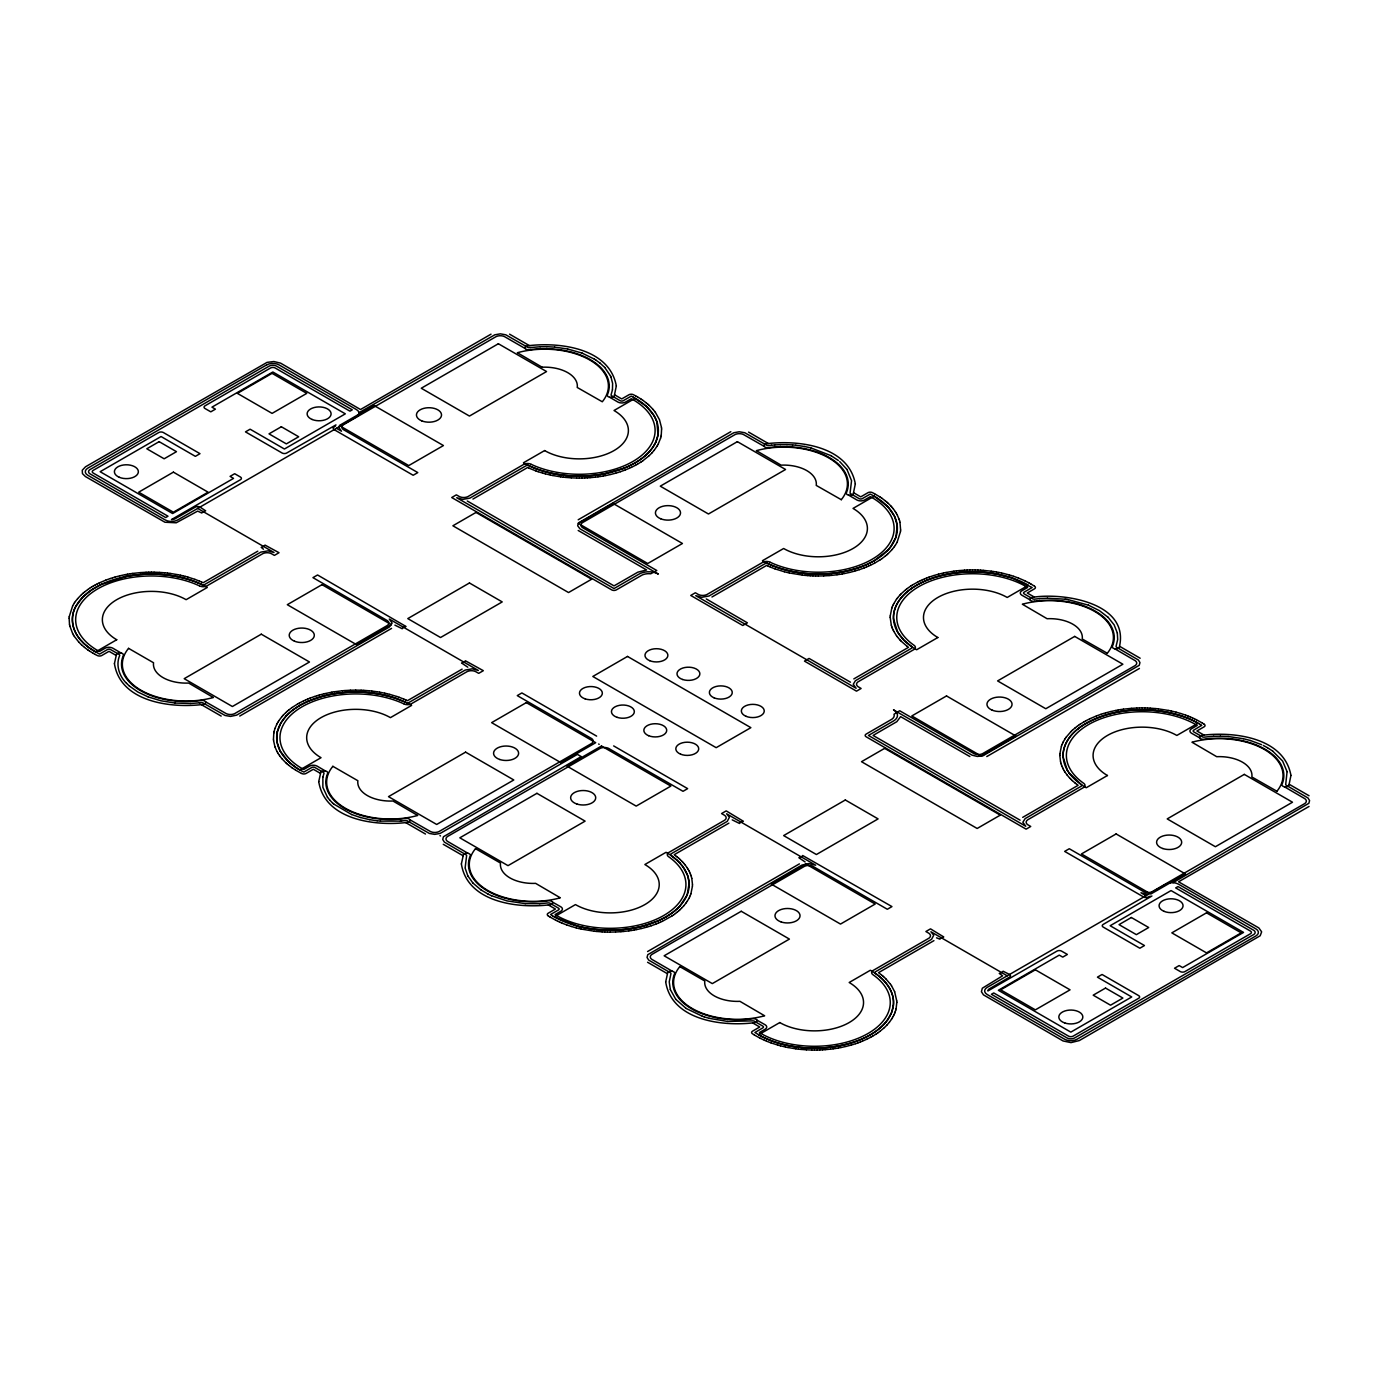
<?xml version="1.0" encoding="UTF-8"?>
<svg xmlns="http://www.w3.org/2000/svg" width="1382" height="1382" viewBox="0 0 1382 1382"><rect width="100%" height="100%" fill="white"/><g stroke="black" fill="none" stroke-linecap="round" stroke-linejoin="round"><path stroke-width="1.5" d="M69.135 618.203L69.497 624.336M692.434 886.069L692.486 884.601M890.215 617.443L890.25 615.975M900.615 529.98L899.958 522.292M896.797 1002.572L896.106 1008.687M1059.821 755.436L1059.873 753.967M69.152 618.117L69.273 616.648M338.607 427.228L341.492 431.201L336.465 428.299M692.434 886.156L690.914 893.791M890.25 615.888L891.77 608.253M900.477 531.534L900.615 530.049M893.359 1005.491C894.931 992.259 885.81 980.477 875.393 973.446A2.177 1.261 0 0 1 875.514 971.736L931.572 939.328L933.731 935.234L930.915 931.762L1007.219 975.813M1059.873 753.881L1061.393 746.245M69.273 616.562L72.624 605.955M273.809 733.047L273.463 739.18M657.987 435.002L656.865 421.631M661.252 435.14L661.598 429.025M900.477 531.604L897.125 542.21M893.359 1005.526L891.459 1012.885L887.52 1019.985M612.451 389.862L612.623 383.453L610.999 377.096M612.451 389.879L611.12 394.647A2.177 1.261 0 0 0 611.708 395.805L620.19 400.711A2.177 1.261 0 0 0 623.265 400.711L631.228 396.116L633.353 397.221M273.826 732.978L274.102 731.51M277.35 731.717L277.056 742.134L280.08 750.91M657.987 435.019L655.69 442.326M660.942 436.695L661.235 435.226M322.87 777.047L322.87 787.308L327.465 797.241M322.87 777.047L323.941 773.557A2.177 1.261 0 0 0 323.353 772.4L314.871 767.494A2.177 1.261 0 0 0 311.796 767.494L303.833 772.089L299.842 769.947A79.05 45.641 0 0 1 299.842 705.39L307.599 701.469M335.55 425.846L334.15 426.969A3.265 1.883 0 0 0 334.15 429.647L413.166 475.27L417.796 472.592L343.358 429.595A6.53 3.783 0 0 1 341.872 427.193L341.907 426.831A6.53 3.783 0 0 1 343.358 424.792L496.155 336.586A6.53 3.783 0 0 1 504.447 336.586L525.264 348.575M274.12 731.423L274.983 728.435M277.367 731.7L280.874 723.011L286.005 716.17M660.561 438.232L660.924 436.781M895.709 1010.225L896.089 1008.774M660.527 438.319L658.126 444.296M895.864 537.356L897.212 525.488M895.225 1011.762L895.691 1010.311M275.018 728.366L276.936 723.909M690.344 895.311L690.896 893.878M895.864 537.373L890.336 547.289M891.805 608.166L892.34 606.733M894.655 1013.282L895.208 1011.831M1061.428 746.159L1061.963 744.725M394.906 625.13L402.197 628.724A7.083 4.094 0 0 1 406.032 626.495L317.566 574.981L312.937 577.641L387.392 620.656A6.53 3.783 0 0 1 387.392 625.441L234.595 713.665A6.53 3.783 0 0 1 226.303 713.665L205.572 701.797M689.704 896.832L690.309 895.398M732.218 819.872L739.508 823.465A7.083 4.094 0 0 1 743.343 821.254L726.206 810.889L721.577 813.566L724.704 815.397A6.53 3.783 0 0 1 724.704 820.182L668.767 852.504A5.442 3.144 0 0 0 668.352 856.529A7.877 4.543 0 0 0 668.75 856.805A75.785 43.758 0 0 1 661.045 916.974A75.785 43.758 0 0 1 556.583 915.506L555.063 914.59L560.937 911.204A5.442 3.144 0 0 0 560.937 906.886L552.524 902.101M850.466 682.19L809.075 658.437L804.462 661.114L856.495 691.155L861.124 688.478L857.997 686.647A6.53 3.783 0 0 1 857.997 681.862L913.917 649.54A5.442 3.144 0 0 0 914.348 645.515A7.877 4.543 0 0 0 913.951 645.239A75.785 43.758 0 0 1 921.639 585.07A75.785 43.758 0 0 1 1026.118 586.555L1027.638 587.454L1021.868 590.77A5.442 3.144 0 0 0 1021.764 595.158L1030.177 599.943M892.375 606.646L892.997 605.23M894.016 1014.785L894.638 1013.352M936.53 937.825L939.898 939.155A7.083 4.094 0 0 1 943.733 936.944L930.518 928.859L925.888 931.52L929.015 933.351A6.53 3.783 0 0 1 929.015 938.153L873.096 970.475A5.442 3.144 0 0 0 872.664 974.483A7.877 4.543 0 0 0 873.061 974.759A75.785 43.758 0 0 1 865.374 1034.945A75.785 43.758 0 0 1 760.895 1033.46L759.374 1032.561L765.248 1029.158A5.442 3.144 0 0 0 765.248 1024.839L756.835 1020.071M1020.089 820.165L873.078 735.449L896.832 721.68L900.615 716.636L969.853 756.559M1061.998 744.639L1062.62 743.222M75.768 606.473C69.273 617.737 72.745 632.334 81.693 641.213M655.673 442.361L654.187 445.194M688.962 898.317L689.653 896.901M893.031 605.143L893.739 603.727M893.273 1016.288L893.981 1014.872M1062.654 743.136L1063.345 741.719M72.659 605.869L74.352 603.001M75.785 606.456L82.955 596.903L91.972 589.63M276.987 723.84L277.765 722.441M657.296 445.764L658.074 444.365M688.927 898.404L687.234 901.271M897.091 542.297L895.398 545.164M893.774 603.658L896.452 599.339M892.444 1017.757L893.238 1016.357M1063.397 741.633L1065.073 738.765M335.964 424.879L286.73 453.002A3.265 1.883 0 0 1 282.101 453.002L245.478 431.875L250.107 429.197L284.416 449.012L345.327 413.84L272.859 372L211.947 407.154L215.419 409.158L210.79 411.836L205.002 408.502A3.265 1.883 0 0 1 205.002 405.824L270.544 367.992A3.265 1.883 0 0 1 275.173 367.992L349.957 411.162L352.272 409.832L276.314 366.005A5.442 3.144 0 0 0 269.404 366.005L89.778 469.707A5.442 3.144 0 0 0 89.778 473.698L165.685 517.559L167.999 516.212L93.216 473.041A3.265 1.883 0 0 1 93.216 470.364L158.74 432.531A3.265 1.883 0 0 1 163.37 432.531L199.993 453.676L195.363 456.354L161.055 436.539L100.143 471.711L172.629 513.551L233.541 478.379L230.068 476.375L234.681 473.715L240.468 477.049A3.265 1.883 0 0 1 240.468 479.709L171.472 519.58A5.442 3.144 0 0 0 174.927 518.872L195.363 507.09A3.265 1.883 0 0 1 199.993 507.09L205.642 510.804A7.083 4.094 0 0 0 201.807 513.016L197.678 511.098L176.205 522.793L164.942 522.241L85.39 476.531L82.454 473.629L82.246 470.26L85.494 466.805L267.054 362.378L273.861 361.531L280.581 363.138L360.512 409.521L491.025 334.168M277.799 722.354L278.663 720.972M654.17 445.211C647.294 456.578 635.34 463.73 623.265 468.481M657.245 445.85L654.342 450.1M891.545 1019.225L892.409 1017.843M74.403 602.932L75.336 601.567M278.715 720.886L281.876 716.688M894.413 546.616L895.346 545.234M686.249 902.705L687.182 901.34M1065.125 738.696L1066.075 737.332M891.494 1019.311L889.49 1022.093M75.388 601.481L77.565 598.734M894.361 546.685L892.202 549.449M896.503 599.252L897.523 597.905M686.198 902.792L684.021 905.556M1066.127 737.245L1070.825 731.752M887.503 1020.002C876.24 1034.945 857.669 1042.08 839.91 1045.742M654.273 450.187L651.958 452.899M440.495 835.937L439.96 835.626M598.648 744.017L599.183 744.311M890.336 547.307L888.056 549.967M897.574 597.836L899.889 595.124M889.438 1022.179L887.106 1024.891M77.617 598.648L81.469 594.64M281.928 716.619L283.103 715.306M892.133 549.518L888.281 553.526M679.892 906.074L687.148 894.931L689.169 883.081M683.969 905.625L681.499 908.285M283.172 715.237L285.798 712.611M286.022 716.152L288.596 713.578M651.889 452.968L649.264 455.594M888.039 549.984L874.236 560.729A79.05 45.641 0 0 1 762.432 560.729L783.646 548.499A49.061 28.331 0 0 0 853.022 548.499A49.061 28.331 0 0 0 853.022 508.421L874.236 496.19L888.039 506.935M899.958 595.037L901.202 593.759M679.875 906.091L677.301 908.648M887.037 1024.96L884.428 1027.586M901.271 593.69L905.573 589.838M680.099 909.632L681.412 908.371M1070.895 731.683L1072.207 730.422M81.555 594.571L82.937 593.344M285.867 712.542L287.249 711.298M288.613 713.561L293.001 709.899M649.195 455.663L643.01 460.655M886.812 554.838L888.194 553.595M677.284 908.665L674.433 911.135M678.648 910.928L680.03 909.702M1072.277 730.335L1075.196 727.83M884.342 1027.655L879.833 1031.421M83.006 593.275L84.457 592.066M287.335 711.229L288.786 710.02M885.292 556.117L886.743 554.89M677.111 912.206L678.579 910.997M1077.891 728.901C1069.392 735.587 1062.447 745.744 1063.138 756.956M84.544 591.997L87.74 589.596M288.855 709.951L292.051 707.549M885.206 556.169L882.01 558.587M905.659 589.769L907.179 588.594M674.416 911.153L671.289 913.502M675.522 913.467L677.042 912.275M1075.282 727.761L1076.803 726.569M1077.908 728.884L1081.035 726.535M293.036 709.882L299.825 705.407M907.266 588.525L910.6 586.175M911.412 588.542C901.496 595.348 892.772 606.318 893.515 618.963M673.846 914.677L675.435 913.537M1076.889 726.517L1078.478 725.36M878.157 1032.648L879.747 1031.49M87.826 589.527L89.484 588.404M641.265 461.83L642.906 460.707M292.138 707.48L297.476 704.094M880.265 559.762L881.923 558.639M911.429 588.525L913.087 587.402M671.255 913.519L666.072 916.836A79.05 45.641 0 0 1 554.268 916.836L552.472 915.765M672.101 915.869L673.76 914.746M1078.565 725.291L1080.206 724.168M1081.052 726.517C1112.458 706.444 1153.884 705.252 1188.174 718.364M876.413 1033.822L878.071 1032.699M89.571 588.335L91.281 587.246M92.007 589.613L101.266 584.431M641.162 461.899L637.586 464.11M880.179 559.831L874.651 563.113M910.686 586.123L912.396 585.018M913.105 587.385L918.477 584.189M672.015 915.938L662.444 921.276M1080.309 724.116L1083.885 721.905M1022.697 817.367L1078.098 785.322L1076.889 784.44M933.938 940.641L878.52 972.669L881.353 974.811M876.326 1033.891L872.733 1036.103M91.385 587.195L93.164 586.141M912.5 584.966L918.201 581.787M257.795 551.176L203.137 582.738L201.599 582.029M472.938 499.075L527.613 467.513L529.151 468.204M578.194 519.77L730.836 431.668M239.725 716.066L391.572 628.395M462.106 669.13L407.448 700.691L405.911 699.983M299.842 769.947L321.039 757.699A49.061 28.331 0 0 1 321.039 717.638A49.061 28.331 0 0 1 390.432 717.638L411.629 705.39A79.05 45.641 0 0 0 299.842 705.39M711.955 597.007L766.63 565.428L768.167 566.136M853.817 678.908L908.492 647.346L907.266 646.448M728.884 823.154L674.209 854.715L675.435 855.596M647.571 951.542L799.418 863.871M1139.424 668.456L986.783 756.559M1309.048 806.449L1178.552 881.802L1258.864 927.944L1261.645 931.831L1260.194 935.752L1079.307 1040.577L1070.998 1042.615L1063.103 1040.974L983.466 994.867L981.427 991.723L982.326 988.216L1002.606 975.813L999.272 973.429A7.083 4.094 0 0 0 1003.107 971.218L1009.534 974.483A3.265 1.883 0 0 1 1009.534 977.143L989.132 988.959A5.442 3.144 0 0 0 987.905 990.946L1056.954 951.11A3.265 1.883 0 0 1 1061.583 951.11L1067.37 954.444L1062.741 957.121L1059.268 955.117L998.357 990.289L1070.825 1032.129L1131.737 996.958L1097.429 977.143L1102.059 974.483L1138.682 995.627A3.265 1.883 0 0 1 1138.682 998.288L1073.14 1036.137A3.265 1.883 0 0 1 1068.528 1036.137L993.727 992.95L991.412 994.28L1067.37 1038.124A5.442 3.144 0 0 0 1074.28 1038.124L1253.923 934.405A5.442 3.144 0 0 0 1253.923 930.414L1178 886.57L1175.685 887.9L1250.468 931.088A3.265 1.883 0 0 1 1250.468 933.748L1184.944 971.581A3.265 1.883 0 0 1 1180.314 971.581L1174.527 968.246L1179.157 965.569L1182.629 967.573L1243.541 932.418L1171.055 890.578L1110.161 925.733L1144.469 945.547L1139.839 948.225L1103.216 927.08A3.265 1.883 0 0 1 1103.216 924.403L1151.932 895.985M93.268 586.072L95.099 585.052M635.651 465.198L637.482 464.162M297.579 704.043L299.41 703.006M874.219 560.747L866.462 564.668M666.055 916.836L658.298 920.758M1083.989 721.836L1085.82 720.817M870.798 1037.191L872.629 1036.154M95.203 585.001L97.086 583.999M635.547 465.25L631.609 467.237M299.514 702.954L303.453 700.95M874.547 563.182L870.608 565.169M918.512 584.171L922.364 582.219M1085.924 720.765L1089.862 718.761M870.695 1037.243L866.756 1039.229M97.189 583.947L99.141 582.997M918.304 581.718L920.257 580.768M99.245 582.945L105.619 580.215M101.283 584.431L125.987 576.501M629.501 468.204L631.488 467.289M303.574 700.899L305.56 699.983M868.501 566.136L870.505 565.221M920.36 580.716L922.364 579.801M922.399 582.202L926.476 580.388M1089.983 718.709L1096.358 715.98M660.337 922.243L662.323 921.328M866.652 1039.281L862.489 1041.13M629.38 468.256L625.113 470.018M305.681 699.931L307.72 699.067M307.633 701.451L320.762 696.735M866.445 564.668C836.818 577.071 802.182 577.261 772.296 565.566M866.341 567.069L868.397 566.188M922.468 579.749L924.523 578.885M658.264 920.775L645.135 925.491M658.178 923.176L660.216 922.295M307.84 699.016L309.948 698.169M864.13 567.95L866.22 567.121M924.644 578.833L926.735 577.987M926.493 580.388L930.777 578.73M655.949 924.057L658.057 923.228M860.278 1042.011L862.368 1041.182M105.74 580.164L110.197 578.574M623.23 468.481L604.746 473.75M624.992 470.07L620.553 471.677M310.052 698.135L314.509 696.528M864.009 568.002L859.552 569.591M926.856 577.952L928.998 577.14M1096.479 715.928L1100.936 714.339M655.845 924.109L651.388 925.698M858.015 1042.857L860.157 1042.063M929.119 577.106L933.662 575.586M930.794 578.73L932.988 577.97M855.7 1043.669L857.894 1042.909M110.318 578.522L112.547 577.814M618.186 472.419L620.414 471.711M314.63 696.493L316.858 695.768M857.203 570.351L859.431 569.643M933.023 577.952C953.856 571.181 976.435 570.161 997.925 574.273M1101.057 714.287L1103.285 713.578M649.039 926.458L651.268 925.75M853.35 1044.412L855.579 1043.704M112.685 577.78L114.948 577.106M615.802 473.145L618.065 472.471M316.996 695.733L319.259 695.06M854.802 571.06L857.082 570.386M933.783 575.551L938.499 574.204M1103.406 713.544L1105.669 712.87M646.638 927.167L648.901 926.493M850.949 1045.138L853.212 1044.464M115.069 577.071L119.854 575.81M615.664 473.18L610.896 474.423M319.397 695.025L324.165 693.781M320.779 696.735L327.88 694.956M854.681 571.112L849.895 572.355M1105.807 712.836L1110.575 711.575M645.118 925.508C623.956 931.382 601.291 931.727 579.922 926.735M646.517 927.201L641.732 928.462M850.828 1045.172L846.043 1046.416M938.62 574.169L943.474 573.012M119.992 575.793L124.898 574.722M610.758 474.458L605.852 475.529M849.775 572.39L844.868 573.444M324.304 693.747L331.766 692.209M1110.713 711.557L1115.62 710.486M641.593 928.497L636.687 929.55M845.922 1046.45L840.999 1047.521M327.914 694.956C346.986 690.879 366.973 691.035 385.975 695.509M943.595 572.994L945.996 572.493M604.711 473.75C582.478 477.982 559.019 476.807 537.598 469.293M603.295 475.995L605.713 475.546M125.019 574.687L127.455 574.238M126.021 576.484C148.271 572.252 171.714 573.461 193.152 580.941M842.294 573.927L844.73 573.478M946.134 572.459L953.77 571.215M1115.758 710.452L1118.193 710.003M634.131 930.034L636.549 929.585M839.876 1045.742C817.626 1049.975 794.184 1048.8 772.745 1041.285M838.442 1047.988L840.878 1047.539M600.704 476.427L603.157 476.03M127.593 574.221L130.046 573.806M839.703 574.359L842.156 573.945M331.905 692.175L334.358 691.777M1118.314 709.985L1120.767 709.571M631.539 930.466L633.993 930.051M835.851 1048.42L838.304 1048.022M598.078 476.807L600.565 476.445M467.271 500.992L614.023 585.882L637.862 572.165L646.603 569.971L578.194 530.481M263.478 549.241L261.181 547.307A7.083 4.094 0 0 0 265.016 545.095L279.026 552.714L274.396 555.391L271.218 553.577A6.53 3.783 0 0 0 262.925 553.577L206.937 585.864A5.442 3.144 0 0 1 199.803 586.037M130.184 573.789L132.655 573.426M837.095 574.739L839.565 574.376M706.271 598.924L747.403 622.833L742.773 625.493L690.741 595.452L695.353 592.774L698.532 594.588A6.53 3.783 0 0 0 706.824 594.588L762.812 562.301A5.442 3.144 0 0 1 769.947 562.128M467.79 667.195L461.571 662.997A7.083 4.094 0 0 0 465.406 660.786L483.337 670.685L478.708 673.345L475.529 671.548A6.53 3.783 0 0 0 467.237 671.548L411.37 703.766A5.442 3.144 0 0 1 404.114 704.008M334.496 691.76L342.252 690.793M1120.906 709.553L1123.393 709.208M805.101 861.953L798.882 857.738A7.083 4.094 0 0 0 802.717 855.527L891.96 906.592L887.33 909.27L812.841 866.289A6.53 3.783 0 0 0 804.549 866.289L651.751 954.496A6.53 3.783 0 0 0 651.751 959.298L672.308 971.252M628.931 930.846L631.401 930.483M833.242 1048.8L835.713 1048.437M530.239 347.556L529.686 347.625A2.177 1.261 0 0 1 527.665 347.297L505.795 334.807L500.353 333.839L494.808 334.807L359.026 412.682M200.511 702.678L201.046 702.609A2.177 1.261 0 0 1 203.068 702.954L225.041 715.461L230.5 716.412L236.633 715.133L389.292 627.048L392.142 623.075L389.292 619.05L478.345 670.46L472.298 668.819L465.198 670.063L409.055 702.436A2.177 1.261 0 0 1 406.101 702.505L395.269 698.152M595.452 477.135L597.94 476.825M132.793 573.409L140.601 572.597M836.956 574.757L831.809 575.344M953.908 571.198L956.396 570.887M1123.531 709.173L1131.34 708.361M628.793 930.863L623.645 931.451M830.599 1049.128L833.104 1048.817M530.256 347.556L540.155 346.761M199.423 702.816L200.494 702.678M771.432 445.246L768.703 445.557A2.177 1.261 0 0 1 766.682 445.229L744.794 432.739L739.249 431.771L733.807 432.739L578.384 522.932L577.659 525.713L579.87 528.736L658.35 574.083A13.63 7.877 0 0 0 639.071 574.083L614.023 588.559L456.716 497.727L462.763 499.386L469.863 498.142L525.989 465.769A2.177 1.261 0 0 1 528.943 465.699L535.387 468.481M199.405 702.816L190.578 703.49M595.314 477.153L590.131 477.654M956.534 570.87L959.056 570.593M830.461 1049.145L825.296 1049.646M771.45 445.229L774.732 444.935M401.54 820.994L405.375 820.562A2.177 1.261 0 0 1 407.396 820.908L429.353 833.432L434.708 834.365L440.167 833.432L577.4 754.365L581.252 756.593L443.449 836.749L442.724 839.461L444.365 842.104L465.993 854.75A2.177 1.261 0 0 1 466.58 855.907L465.147 867.741M1039.627 598.596L1034.686 599.132A2.177 1.261 0 0 1 1032.665 598.786L1024.183 593.897A2.177 1.261 0 0 1 1024.183 592.118L1032.147 587.523L1012.073 577.97M400.435 821.098L401.523 821.012M829.148 575.568L831.67 575.361M959.194 570.593L964.394 570.196M342.39 690.775L344.913 690.551M620.984 931.675L623.507 931.468M1150.273 896.227L1148.321 897.022A3.265 1.883 0 0 1 1143.691 897.022L1064.658 851.398L1069.288 848.738L1143.778 891.718A6.53 3.783 0 0 0 1152.087 891.718L1304.867 803.495A6.53 3.783 0 0 0 1304.867 798.71L1284.327 786.738M1039.644 598.596L1047.401 598.199M400.417 821.098L380.447 821.098M774.749 444.935L780.277 444.658M587.471 477.827L589.993 477.654M140.739 572.58L145.974 572.286M829.01 575.586L823.793 575.879M345.068 690.551L350.285 690.24M1131.478 708.344L1136.695 708.05M620.846 931.693L615.612 931.986M822.618 1049.819L825.158 1049.646M539.757 903.69L547.998 902.912A2.177 1.261 0 0 1 550.019 903.258L558.501 908.164A2.177 1.261 0 0 1 558.501 909.943L550.589 914.504L552.455 915.748M1213.672 736.295L1204.309 737.124A2.177 1.261 0 0 1 1202.288 736.779L1193.806 731.89A2.177 1.261 0 0 1 1193.806 730.111L1201.597 725.395M539.74 903.69L525.281 903.621M584.776 477.947L587.315 477.827M964.532 570.179L967.072 570.058M819.941 1049.94L822.48 1049.819M1213.69 736.295L1220.358 736.174M540.189 346.761L546.857 346.692M190.561 703.49L175.03 703.041M582.081 478.034L584.638 477.965M146.112 572.286L148.651 572.217M967.21 570.058L969.767 569.989M823.637 575.879L818.403 575.983M350.423 690.24L355.658 690.136M1136.833 708.05L1139.39 707.981M1148.148 894.448L1140.979 892.789L1146.006 895.691M615.474 931.986L610.239 932.09M817.246 1050.026L819.785 1049.957M780.294 444.641L786.98 444.641M1047.418 598.199L1065.09 599.201M579.404 478.051L581.943 478.034M148.807 572.2L151.346 572.183M969.905 569.989L972.462 569.954M1139.528 707.964L1142.085 707.947M814.551 1050.044L817.108 1050.026M576.709 478.034L579.248 478.051M972.6 569.954L975.156 569.989M815.708 575.966L818.265 575.983M151.484 572.183L154.041 572.2M355.813 690.136L361.048 690.24M1142.223 707.947L1144.78 707.964M607.544 932.073L610.084 932.09M811.856 1050.026L814.413 1050.044M1220.375 736.174L1228.132 736.502M546.875 346.692L554.614 347.107M576.553 478.034L571.319 477.827M975.295 569.989L977.851 570.058M813.013 575.879L815.57 575.966M154.179 572.217L159.414 572.407M1144.918 707.981L1147.457 708.05M1173.076 882.666L1308.858 803.305L1309.583 800.575L1308.011 797.984L1286.314 785.304A2.177 1.261 0 0 1 1285.744 784.13L1287.074 771.657M604.85 931.986L607.406 932.073M811.718 1050.026L806.483 1049.819M786.997 444.658L792.525 444.935M977.99 570.058L980.529 570.179M810.336 575.758L812.875 575.879M1147.613 708.05L1150.152 708.171M361.186 690.24L363.725 690.361M602.172 931.865L604.711 931.986M571.181 477.827L565.981 477.429M980.667 570.196L983.207 570.351M807.658 575.586L810.197 575.758M159.569 572.424L164.769 572.804M1150.29 708.189L1155.49 708.569M363.881 690.378L369.08 690.775M602.016 931.865L596.817 931.468M806.345 1049.819L801.145 1049.422M525.264 903.621L506.987 900.891L491.577 895.743M792.542 444.935L795.825 445.229M1228.149 736.502L1243.247 738.679M727.381 1021.419L752.309 1020.883A2.177 1.261 0 0 1 754.33 1021.212L762.812 1026.118A2.177 1.261 0 0 1 762.812 1027.897L754.9 1032.509L762.346 1036.828M983.345 570.369L991.153 571.198M804.998 575.361L807.52 575.568M554.631 347.107L567.57 348.972M380.43 821.098L377.148 820.77M727.364 1021.402L709.26 1018.327M175.013 703.041L161.072 700.812L148.271 696.943M563.338 477.153L565.843 477.412M802.337 575.085L804.86 575.344M164.907 572.822L167.412 573.081M1155.628 708.586L1158.133 708.845M369.219 690.793L371.723 691.052M594.174 931.192L596.678 931.451M798.485 1049.145L800.99 1049.404M795.842 445.246L804.479 446.49M377.131 820.77L369.599 819.647M560.695 476.825L563.2 477.135M802.199 575.067L789.398 572.96M167.55 573.098L170.038 573.409M1158.271 708.862L1168.55 710.452M371.862 691.069L376.975 691.76M594.035 931.174L581.235 929.067M795.859 1048.817L798.347 1049.128M1065.107 599.201L1066.178 599.356M560.556 476.807L552.938 475.546M991.291 571.215L993.762 571.561M170.176 573.426L177.812 574.687M795.721 1048.8L788.086 1047.539M1066.196 599.356L1067.267 599.512M1067.284 599.512L1068.338 599.684M993.9 571.595L996.353 571.993M377.113 691.777L379.566 692.175M1068.355 599.684L1088.411 605.161M996.491 572.01L998.927 572.459M379.705 692.209L384.662 693.177M804.497 446.49L810.733 447.854M369.581 819.647L360.305 817.47M550.399 475.028L552.8 475.529M999.065 572.493L1001.466 572.994M997.959 574.273L1012.039 577.952M1168.671 710.486L1171.072 710.987M177.95 574.722L180.351 575.223M785.546 1047.02L787.947 1047.521M567.587 348.972L581.546 352.946M1243.264 738.679L1250.382 740.51M609.704 397.256L617.996 402.11A5.442 3.144 0 0 0 625.459 402.11L631.332 398.724L632.904 399.588A75.785 43.758 0 0 1 635.478 459.912A75.785 43.758 0 0 1 531.258 464.352M848.721 495.188L856.995 500.042A5.442 3.144 0 0 0 864.476 500.042L870.349 496.639L871.921 497.52A75.785 43.758 0 0 1 874.478 557.844A75.785 43.758 0 0 1 770.258 562.284M1001.587 573.012L1003.971 573.565M550.261 474.993L545.406 473.836M786.894 572.39L789.26 572.925M1114.704 648.745L1135.261 660.717A6.53 3.783 0 0 1 1135.261 665.502L982.464 753.726A6.53 3.783 0 0 1 974.172 753.726L899.665 710.745L894.016 714.252A10.348 5.977 0 0 1 891.874 719.21L866.134 734.101A3.265 1.883 0 0 0 866.134 736.779L1026.118 829.148L1030.747 826.471L1027.621 824.639A6.53 3.783 0 0 1 1027.621 819.854L1083.54 787.533A5.442 3.144 0 0 0 1083.954 783.508A7.877 4.543 0 0 0 1083.574 783.231A75.785 43.758 0 0 1 1091.262 723.062A75.785 43.758 0 0 1 1195.741 724.548L1197.244 725.446L1191.388 728.832A5.442 3.144 0 0 0 1191.388 733.151L1199.801 737.936M1171.21 711.004L1176.065 712.162M180.489 575.24L182.856 575.793M384.801 693.211L387.167 693.747M121.046 652.995L112.754 648.141A5.442 3.144 0 0 0 105.274 648.141L99.4 651.527L97.846 650.646A75.785 43.758 0 0 1 95.272 590.339A75.785 43.758 0 0 1 199.492 585.899M325.357 770.949L317.065 766.094A5.442 3.144 0 0 0 309.585 766.094L303.712 769.48L302.157 768.599A75.785 43.758 0 0 1 299.583 708.292A75.785 43.758 0 0 1 403.803 703.853M467.997 853.299L447.44 841.327A6.53 3.783 0 0 1 447.44 836.542L600.237 748.336A6.53 3.783 0 0 1 608.529 748.336L683.019 791.316L687.649 788.638L613.66 745.917M578.73 928.497L581.096 929.032M785.408 1046.986L780.571 1045.829M1004.092 573.599L1008.877 574.843M784.423 571.768L786.755 572.355M182.994 575.81L185.326 576.398M387.305 693.781L389.638 694.369M386.01 695.509L388.342 696.096M577.555 926.147L579.887 926.717M576.259 927.875L578.592 928.462M810.75 447.854L831.031 455.663M709.242 1018.327L704.284 1016.893M542.971 473.18L545.285 473.801M784.285 571.733L774.922 568.848M1176.186 712.196L1180.884 713.544M185.464 576.432L187.762 577.071M389.776 694.403L396.841 696.493M388.377 696.096L395.252 698.135M577.521 926.13L554.286 916.836L575.465 904.588A49.061 28.331 0 0 0 644.858 904.588A49.061 28.331 0 0 0 644.858 864.527L666.055 852.297A79.05 45.641 0 0 1 666.055 916.836M576.121 927.84L571.422 926.493M778.135 1045.172L780.433 1045.794M360.287 817.47L351.65 814.534M1008.998 574.877L1011.279 575.551M542.85 473.145L538.22 471.711M187.9 577.106L194.827 579.334M777.997 1045.138L771.07 1042.909M1250.399 740.51L1261.611 744.691M1011.399 575.586L1013.628 576.311M1181.023 713.578L1185.566 715.099M571.302 926.458L566.758 924.938M704.267 1016.876L702.35 1016.236M1013.749 576.346L1018.206 577.952M535.905 470.917L538.099 471.677M396.962 696.528L399.139 697.288M702.332 1016.236L686.146 1008.445M535.421 468.481L537.563 469.275M535.784 470.865L529.271 468.256M1185.687 715.133L1187.829 715.928M774.801 568.797L770.448 567.121M194.948 579.369L199.319 581.062M193.186 580.958L197.453 582.599M399.26 697.34L403.63 699.016M566.637 924.904L562.267 923.228M770.569 1040.473L772.711 1041.268M770.949 1042.857L766.578 1041.182M581.563 352.946L582.478 353.308M582.496 353.308L594.364 359.113M148.254 696.943L137.941 692.054L129.459 686.094M1018.327 577.987L1024.701 580.716M1187.95 715.98L1190.04 716.826M770.551 1040.473L762.363 1036.846M1088.429 605.161L1099.364 610.619L1108.07 617.288M351.633 814.534L333.77 804.048M1190.161 716.861L1192.2 717.742M1188.209 718.381L1192.286 720.195M772.279 565.549L767.96 563.631A2.177 1.261 0 0 0 765.006 563.701L708.949 596.022L701.78 597.3L695.733 595.659L856.132 688.271L853.247 684.28L855.441 680.687L911.498 648.279A2.177 1.261 0 0 0 911.619 646.569L904.087 640.315L897.678 632.161M768.271 566.188L770.327 567.069M199.423 581.096L201.478 581.977M197.488 582.617L201.565 584.431M403.751 699.067L405.79 699.931M560.107 922.295L562.163 923.176M764.419 1040.249L766.474 1041.13M491.577 895.743L488.14 894.119M1192.321 717.794L1194.324 718.709M558 921.328L559.986 922.243M764.315 1040.197L760.255 1038.279M1024.805 580.768L1028.761 582.772M1194.428 718.761L1196.38 719.711M1192.321 720.195L1196.173 722.164M201.582 584.431L201.789 584.534A2.177 1.261 0 0 0 204.743 584.465L260.887 552.109L267.987 550.865L274.033 552.506L197.678 508.421M301.518 773.436L301.846 773.592A3.265 1.883 0 0 0 306.027 773.488L313.334 769.273L320.399 773.35M555.944 920.326L557.879 921.276M1263.338 745.503L1267.432 747.679M488.122 894.102L481.109 889.991M874.547 493.737L872.267 492.562A3.265 1.883 0 0 0 868.051 492.648L860.744 496.864L853.679 492.769M635.547 395.822L633.215 394.613A3.265 1.883 0 0 0 629.035 394.716L621.727 398.932L614.662 394.855M1196.484 719.763L1202.185 722.959M95.203 654.429L97.517 655.621A3.265 1.883 0 0 0 101.715 655.534L109.023 651.319L116.071 655.396M301.397 773.384L295.696 770.189M555.84 920.274L550.122 917.078M760.152 1038.227L754.451 1035.049M874.651 493.806L880.179 497.088M874.219 496.173L870.245 494.048L862.282 498.643A2.177 1.261 0 0 1 859.189 498.643L850.707 493.737A2.177 1.261 0 0 1 850.12 492.579L851.554 480.729L847.011 469.5M1028.864 582.824L1030.696 583.843M635.651 395.874L637.482 396.893M633.371 397.221L646.448 406.429L654.17 415.844M1196.207 722.164L1199.835 724.272M93.268 653.341L95.099 654.377M831.031 455.68L838.373 460.5M748.578 432.1L768.34 443.518M1034.341 597.076L1027.275 592.999L1034.565 588.784A3.265 1.883 0 0 0 1034.738 586.365L1034.6 586.279M1119.662 646.344L1140.167 658.229M509.561 334.168L529.341 345.586M1203.947 735.069L1196.898 730.992L1204.188 726.777A3.265 1.883 0 0 0 1204.361 724.358L1204.085 724.168M1289.285 784.337L1309.048 795.756M542.09 367.197L517.352 352.721A63.779 36.83 0 0 1 589.734 359.976A63.779 36.83 0 0 1 602.293 401.765L577.244 387.478A32.632 18.847 0 0 0 542.09 367.215M409.884 819.751L430.614 831.618A6.53 3.783 0 0 0 438.906 831.618L591.703 743.412A6.53 3.783 0 0 0 591.703 738.61L517.265 695.612L521.878 692.935L596.627 736.122M201.409 704.665L221.172 716.066M405.721 822.618L425.483 834.037M443.259 844.298L463.022 855.7M548.36 904.968L555.426 909.045L548.118 913.26A3.265 1.883 0 0 0 547.963 915.679L548.222 915.869M647.571 962.252L667.333 973.654M752.672 1022.922L759.737 1026.999L752.447 1031.231A3.265 1.883 0 0 0 752.274 1033.632L754.347 1034.98M1267.449 747.697L1272.615 751.048M1030.799 583.912L1034.375 586.123M637.586 396.945L641.162 399.156M299.825 769.929L296.318 767.77M93.164 653.289L89.571 651.077M594.381 359.13L595.867 360.08M1202.288 723.011L1203.998 724.116M1199.852 724.289L1201.563 725.377M548.326 915.938L550.036 917.026M295.61 770.137L292.138 767.856M595.867 360.08L600.013 363.103M686.128 1008.428L675.781 999.324M880.265 497.157L881.923 498.28M641.265 399.225L642.906 400.348M296.284 767.753L288.613 761.776M87.826 649.903L89.484 651.026M481.091 889.991L472.972 883.081M882.01 498.332L885.206 500.75M643.01 400.417L646.189 402.818M292.051 767.787L288.855 765.386M88.724 647.502L99.521 654.135L107.468 649.54A2.177 1.261 0 0 1 110.56 649.54L119.042 654.429A2.177 1.261 0 0 1 119.629 655.604C115.57 665.174 119.353 676.334 126.539 683.33M87.74 649.834L84.544 647.432M1272.632 751.048L1282.617 761.05L1287.074 771.64M907.179 646.379L901.271 641.283M1075.282 783.197L1076.803 784.371M675.522 855.665L677.042 856.84M88.69 647.484L84.302 643.822M600.03 363.103L604.729 367.474M885.292 500.802L886.743 502.029M646.275 402.888L647.726 404.097M1075.196 783.128L1072.277 780.605M881.44 974.88L882.891 976.089M677.111 856.909L678.579 858.118M287.335 764.108L288.786 765.317M84.457 647.363L81.555 644.841M839.686 461.553L847.011 469.483M333.77 804.03L332.561 802.959M129.442 686.077L126.557 683.347M886.812 502.081L888.194 503.324M647.812 404.166L649.195 405.392M882.96 976.158L884.342 977.385M678.648 858.187L680.03 859.431M677.284 860.45L671.082 855.475A2.177 1.261 0 0 1 671.203 853.782L727.26 821.357L729.42 817.263L726.604 813.791L815.656 865.218L808.746 863.543L801.767 865.184L647.761 954.703L647.052 957.484L648.676 960.075L670.305 972.703A2.177 1.261 0 0 1 670.892 973.861L669.233 981.842L670.322 989.529M285.867 762.795L287.249 764.039M332.561 802.959L329.814 800.161M888.281 503.393L890.906 506.019M1070.895 779.275L1072.207 780.536M649.264 405.462L653.116 409.469M884.428 977.454L885.741 978.715M680.099 859.5L681.412 860.761M677.301 860.468L679.875 863.042M288.596 761.758L280.097 750.927M285.798 762.726L281.928 758.735M82.972 642.544L84.285 643.805M81.469 644.772L78.86 642.146M1108.088 617.288L1114.151 624.871L1117.33 633.008M1069.582 777.911L1070.825 779.206M899.958 639.918L901.202 641.213M885.81 978.802L890.509 984.295M681.499 860.831L682.725 862.126M81.711 641.231L82.955 642.526M604.729 367.474L610.447 375.835M472.955 883.081L467.859 875.963M890.958 506.088L892.133 507.401M888.056 506.952L894.69 516.643L897.212 525.471M1069.513 777.841L1067.198 775.129M899.889 639.849L897.574 637.137M682.794 862.195L683.969 863.508M679.892 863.059L683.192 867.084M78.791 642.077L74.403 636.497M329.814 800.161L327.482 797.241M892.202 507.47L893.29 508.801M653.185 409.538L655.344 412.302M684.021 863.577L685.109 864.907M281.876 758.649L279.7 755.902M675.763 999.307L670.339 989.547M893.342 508.887L895.346 511.685M1069.132 772.953L1081.242 784.561A2.177 1.261 0 0 1 1081.121 786.272L1025.116 818.628L1022.853 822.273L1025.755 826.263L868.449 735.449L893.498 720.972A13.63 7.877 0 0 0 893.498 709.847L972.047 755.159L977.299 756.438L982.896 755.816L1139.234 665.312L1139.96 662.583L1138.388 659.991L1116.708 647.312A2.177 1.261 0 0 1 1116.12 646.137L1117.693 639.451L1117.33 633.025M1067.146 775.06L1065.125 772.262M896.503 635.72L897.523 637.067M685.178 864.994L687.182 867.775M1069.115 772.935L1067.301 770.154M896.452 635.634L893.774 631.315M764.177 446.369L743.447 434.518A6.53 3.783 0 0 0 735.155 434.518L582.358 522.724A6.53 3.783 0 0 0 582.358 527.509L656.813 570.524L650.732 573.789A10.348 5.977 0 0 0 642.146 575.033L616.337 589.889A3.265 1.883 0 0 1 611.708 589.889L451.724 497.52L456.354 494.86L459.532 496.656A6.53 3.783 0 0 0 467.824 496.656L523.795 464.369A5.442 3.144 0 0 1 530.947 464.197M655.413 412.389L659.473 419.696L661.46 427.384M890.561 984.381L891.494 985.746M683.209 867.101L687.683 875.652L689.169 883.063M278.715 754.451L279.648 755.816M1064.226 770.793L1065.073 772.175M895.398 511.755L896.262 513.137M891.545 985.815L894.638 991.689M687.234 867.861L688.098 869.243M277.799 752.983L278.663 754.382M73.488 635.029L74.352 636.411M1067.284 770.137L1063.138 756.973M1063.397 769.308L1064.175 770.707M896.313 513.223L897.091 514.622M897.678 632.144L893.532 618.981M654.187 415.878L656.847 421.614M688.132 869.33L688.927 870.729M276.987 751.514L277.765 752.914M72.659 633.543L73.453 634.943M467.842 875.946L465.25 868.397M1062.654 767.822L1063.345 769.238M897.125 514.709L899.06 519.148M893.031 629.829L893.739 631.246M688.962 870.798L689.653 872.215M276.936 751.428L275.018 746.988M72.624 633.474L69.808 625.96M610.464 375.835L610.999 377.079M1061.998 766.302L1062.62 767.736M892.375 628.326L892.997 629.743M689.704 872.301L690.309 873.735M1061.428 764.782L1061.963 766.233M891.805 626.806L892.34 628.24M894.655 991.775L896.745 1000.931M690.344 873.804L690.896 875.255M1060.944 763.261L1061.393 764.712M899.077 519.235L899.544 520.668M891.321 625.269L891.77 626.72M690.914 875.324L691.38 876.775M274.983 746.902L273.601 740.821M1060.547 761.724L1060.91 763.175M899.561 520.755L899.941 522.223M891.304 625.182L890.215 617.529M691.397 876.862L691.777 878.313M1060.53 761.637L1059.821 755.522M691.795 878.399L692.486 884.515M69.497 624.405L69.791 625.873M661.477 427.47L661.598 428.938M273.463 739.266L273.584 740.735M896.763 1001.017L896.797 1002.486M1034.341 601.274A64.626 37.314 0 0 1 1112.406 646.344M1112.389 646.344A3.541 2.038 0 0 0 1115.032 648.797A3.541 2.038 0 0 0 1119.299 647.277C1130.165 602.759 1063.484 592.394 1032.717 597.3A3.541 2.038 0 0 0 1030.074 599.753A3.541 2.038 0 0 0 1034.341 601.274M874.236 496.19A79.05 45.641 0 0 1 874.236 560.729M114.43 663.636C120.407 702.16 171.247 708.448 203.033 704.44A3.541 2.038 0 0 0 205.676 701.987A3.541 2.038 0 0 0 201.409 700.467A64.626 37.314 0 0 1 123.344 655.396A3.541 2.038 0 0 0 120.7 652.943A3.541 2.038 0 0 0 116.451 654.463L114.43 663.585M318.741 781.59C324.718 820.113 375.559 826.401 407.345 822.411A3.541 2.038 0 0 0 409.988 819.941A3.541 2.038 0 0 0 405.721 818.42A64.626 37.314 0 0 1 327.655 773.35A3.541 2.038 0 0 0 325.012 770.897A3.541 2.038 0 0 0 320.762 772.417L318.741 781.59M461.381 863.94C467.358 902.463 518.198 908.751 549.967 904.761A3.541 2.038 0 0 0 552.61 902.291A3.541 2.038 0 0 0 548.36 900.77A64.626 37.314 0 0 1 470.295 855.7A3.541 2.038 0 0 0 467.652 853.247A3.541 2.038 0 0 0 463.402 854.767L461.381 863.905M616.32 385.941L614.299 395.788A3.541 2.038 0 0 1 610.032 397.308A3.541 2.038 0 0 1 607.389 394.855A64.626 37.314 0 0 0 529.323 349.767A3.541 2.038 0 0 1 525.074 348.247A3.541 2.038 0 0 1 527.717 345.794C559.451 341.855 609.462 347.936 616.32 385.941M665.692 981.894C671.669 1020.417 722.51 1026.722 754.296 1022.715A3.541 2.038 0 0 0 756.939 1020.262A3.541 2.038 0 0 0 752.672 1018.724A64.626 37.314 0 0 1 674.606 973.654A3.541 2.038 0 0 0 671.963 971.201A3.541 2.038 0 0 0 667.713 972.721L665.692 981.859M855.32 483.873L853.299 493.702A3.541 2.038 0 0 1 849.049 495.24A3.541 2.038 0 0 1 846.406 492.769A64.626 37.314 0 0 0 768.34 447.699A3.541 2.038 0 0 1 764.091 446.179A3.541 2.038 0 0 1 766.734 443.726C798.451 439.787 848.462 445.868 855.32 483.873M1290.943 775.423L1288.922 785.27A3.541 2.038 0 0 1 1284.655 786.79A3.541 2.038 0 0 1 1282.012 784.337A64.626 37.314 0 0 0 1203.947 739.266A3.541 2.038 0 0 1 1199.697 737.746A3.541 2.038 0 0 1 1202.34 735.276C1234.074 731.354 1284.085 737.435 1290.943 775.423M128.561 648.348L128.457 648.486A63.779 36.83 0 0 0 141.016 690.257A63.779 36.83 0 0 0 213.381 697.513L188.66 683.053A32.632 18.847 0 0 1 153.54 662.755L128.561 648.348M332.872 766.319L332.768 766.44A63.779 36.83 0 0 0 345.327 808.228A63.779 36.83 0 0 0 417.71 815.466L392.972 801.007A32.632 18.847 0 0 1 357.869 780.726L332.872 766.319M475.512 848.669L475.408 848.79A63.779 36.83 0 0 0 487.967 890.578A63.779 36.83 0 0 0 560.332 897.816L535.611 883.357A32.632 18.847 0 0 1 500.491 863.059L475.512 848.669M841.293 499.697L816.244 485.41A32.632 18.847 0 0 0 781.106 465.147L756.369 450.653A63.779 36.83 0 0 1 828.734 457.908A63.779 36.83 0 0 1 841.293 499.697M679.823 966.623L679.719 966.744A63.779 36.83 0 0 0 692.278 1008.532A63.779 36.83 0 0 0 764.643 1015.787L739.923 1001.328A32.632 18.847 0 0 1 704.803 981.03L679.823 966.623M1107.293 653.254L1082.244 638.985A32.632 18.847 0 0 0 1047.09 618.721L1022.352 604.228A63.779 36.83 0 0 1 1094.734 611.483A63.779 36.83 0 0 1 1107.293 653.254M1276.916 791.247L1251.867 776.978A32.632 18.847 0 0 0 1216.713 756.697L1191.975 742.22A63.779 36.83 0 0 1 1264.357 749.459A63.779 36.83 0 0 1 1276.916 791.247M266.691 364.883L87.809 468.153A8.724 5.044 0 0 0 87.809 475.27L165.304 519.995A8.724 5.044 0 0 0 177.639 519.995L356.504 416.725A8.724 5.044 0 0 0 356.504 409.608L279.026 364.883A8.724 5.044 0 0 0 266.691 364.883M272.081 373.33L237.393 393.369L272.081 413.391L306.769 393.369L272.081 373.33M159.137 441.653L146.803 448.787L164.147 458.789L176.481 451.672L159.137 441.653M173.389 472.143L138.701 492.182L173.389 512.204L208.095 492.182L173.389 472.143M281.341 426.744L269.006 433.862L286.35 443.881L298.685 436.764L281.341 426.744M374.038 405.496L339.35 425.518L408.744 465.579L443.432 445.557L374.038 405.496M498.366 343.738L421.268 388.238L469.448 416.068L546.564 371.551L498.366 343.738M116.727 639.745L95.531 651.976A79.05 45.641 0 0 1 95.531 587.436A79.05 45.641 0 0 1 207.317 587.436L186.121 599.684A49.061 28.331 0 0 0 116.727 599.684A49.061 28.331 0 0 0 116.727 639.745M544.629 450.567L523.433 462.797A79.05 45.641 0 0 0 635.219 462.797A79.05 45.641 0 0 0 635.219 398.258L614.023 410.506A49.061 28.331 0 0 1 614.023 450.567A49.061 28.331 0 0 1 544.629 450.567M322.006 584.655L287.301 604.694L356.694 644.755L391.4 624.716L322.006 584.655M261.284 634.183L184.186 678.683L232.383 706.513L309.482 661.995L261.284 634.183M476.013 512.428L452.881 525.782L568.538 592.55L591.651 579.196L476.013 512.428M469.448 582.979L407.776 618.6L440.547 637.517L502.219 601.913L469.448 582.979M613.055 503.428L578.367 523.45L647.743 563.51L682.449 543.489L613.055 503.428M737.383 441.653L660.285 486.17L708.465 514L785.563 469.483L737.383 441.653M526.317 702.609L491.629 722.648L561.006 762.709L595.711 742.687L526.317 702.609M627.514 656.433L592.809 676.472L716.17 747.679L750.875 727.658L627.514 656.433M465.596 752.136L388.497 796.654L436.695 824.467L513.793 779.966L465.596 752.136M601.498 746.021L566.793 766.043L636.186 806.103L670.875 786.082L601.498 746.021M536.924 793.32L459.826 837.82L508.006 865.65L585.104 821.133L536.924 793.32M937.842 637.517L916.629 649.765A79.05 45.641 0 0 1 916.629 585.208A79.05 45.641 0 0 1 1028.433 585.208L1007.219 597.456A49.061 28.331 0 0 0 937.842 597.456A49.061 28.331 0 0 0 937.842 637.517M946.515 695.941L911.809 715.962L981.203 756.04L1015.891 736.001L946.515 695.941M1074.695 636.411L997.597 680.911L1045.777 708.741L1122.875 664.224L1074.695 636.411M884.635 748.353L861.504 761.707L977.16 828.474L1000.292 815.121L884.635 748.353M845.318 799.988L783.646 835.592L816.399 854.525L878.088 818.904L845.318 799.988M805.81 863.975L771.104 884.014L840.498 924.074L875.186 904.035L805.81 863.975M741.236 911.274L664.137 955.791L712.317 983.604L789.416 939.086L741.236 911.274M1107.448 775.509L1086.252 787.74A79.05 45.641 0 0 1 1086.252 723.201A79.05 45.641 0 0 1 1198.039 723.201L1176.842 735.449A49.061 28.331 0 0 0 1107.448 735.449A49.061 28.331 0 0 0 1107.448 775.509M779.776 1022.559L758.58 1034.79A79.05 45.641 0 0 0 870.366 1034.79A79.05 45.641 0 0 0 870.366 970.25L849.17 982.498A49.061 28.331 0 0 1 849.17 1022.559A49.061 28.331 0 0 1 779.776 1022.559M1116.12 833.933L1081.432 853.955L1150.826 894.016L1185.514 873.994L1116.12 833.933M1244.301 774.386L1167.203 818.904L1215.4 846.734L1292.498 802.216L1244.301 774.386M1166.045 884.117L987.18 987.387A8.724 5.044 0 0 0 987.18 994.504L1064.658 1039.247A8.724 5.044 0 0 0 1076.993 1039.247L1255.875 935.977A8.724 5.044 0 0 0 1255.875 928.859L1178.38 884.117A8.724 5.044 0 0 0 1166.045 884.117M1035.36 969.801L1000.672 989.84L1035.36 1009.862L1070.065 989.84L1035.36 969.801M1131.357 917.51L1119.023 924.627L1136.367 934.647L1148.701 927.512L1131.357 917.51M1206.521 912.828L1171.832 932.867L1206.521 952.889L1241.226 932.867L1206.521 912.828M1105.531 988.061L1093.197 995.178L1110.541 1005.198L1122.875 998.063L1105.531 988.061M746.125 716.342A11.453 6.616 0 0 0 764.194 711.609A11.453 6.616 0 0 0 748.077 704.941A11.453 6.616 0 0 0 746.125 716.342M680.6 754.175A11.453 6.616 0 0 0 698.653 749.441A11.453 6.616 0 0 0 682.535 742.773A11.453 6.616 0 0 0 680.6 754.175M714.131 697.858A11.453 6.616 0 0 0 732.201 693.142A11.453 6.616 0 0 0 716.083 686.474A11.453 6.616 0 0 0 714.131 697.858M648.59 735.69A11.453 6.616 0 0 0 666.66 730.974A11.453 6.616 0 0 0 650.542 724.306A11.453 6.616 0 0 0 648.59 735.69M682.691 679.512A11.453 6.616 0 0 0 699.862 673.794A11.453 6.616 0 0 0 682.691 668.076A11.453 6.616 0 0 0 682.691 679.512M617.167 717.362A11.453 6.616 0 0 0 634.338 711.626A11.453 6.616 0 0 0 617.167 705.908A11.453 6.616 0 0 0 617.167 717.362M649.747 660.7A11.453 6.616 0 0 0 667.817 655.966A11.453 6.616 0 0 0 651.699 649.298A11.453 6.616 0 0 0 649.747 660.7M585.156 698.877A11.453 6.616 0 0 0 602.345 693.159A11.453 6.616 0 0 0 585.156 687.441A11.453 6.616 0 0 0 585.156 698.877M576.916 804.03A12.542 7.238 0 0 0 595.711 797.76A12.542 7.238 0 0 0 576.916 791.489A12.542 7.238 0 0 0 576.916 804.03M781.227 921.984A12.542 7.238 0 0 0 800.04 915.73A12.542 7.238 0 0 0 781.227 909.46A12.542 7.238 0 0 0 781.227 921.984M992.207 710.175A12.542 7.238 0 0 0 1011.987 704.993A12.542 7.238 0 0 0 994.349 697.685A12.542 7.238 0 0 0 992.207 710.175M1162.867 848.548A12.542 7.238 0 0 0 1181.679 842.277A12.542 7.238 0 0 0 1162.867 836.006A12.542 7.238 0 0 0 1162.867 848.548M499.818 759.513A12.542 7.238 0 0 0 518.613 753.242A12.542 7.238 0 0 0 499.818 746.988A12.542 7.238 0 0 0 499.818 759.513M294.47 641.179A12.542 7.238 0 0 0 314.25 635.996A12.542 7.238 0 0 0 296.594 628.689A12.542 7.238 0 0 0 294.47 641.179M660.682 518.768A12.542 7.238 0 0 0 680.462 513.586A12.542 7.238 0 0 0 662.807 506.278A12.542 7.238 0 0 0 660.682 518.768M421.683 420.836A12.542 7.238 0 0 0 441.463 415.654A12.542 7.238 0 0 0 423.808 408.364A12.542 7.238 0 0 0 421.683 420.836M1164.076 911.343A11.989 6.927 0 0 0 1182.992 906.385A11.989 6.927 0 0 0 1166.114 899.406A11.989 6.927 0 0 0 1164.076 911.343M1064.831 1022.991A11.989 6.927 0 0 0 1082.832 1016.997A11.989 6.927 0 0 0 1064.831 1010.985A11.989 6.927 0 0 0 1064.831 1022.991M312.125 419.472A11.989 6.927 0 0 0 331.041 414.514A11.989 6.927 0 0 0 314.163 407.535A11.989 6.927 0 0 0 312.125 419.472M119.37 477.326A11.989 6.927 0 0 0 138.304 472.385A11.989 6.927 0 0 0 121.409 465.406A11.989 6.927 0 0 0 119.37 477.326"/></g></svg>
